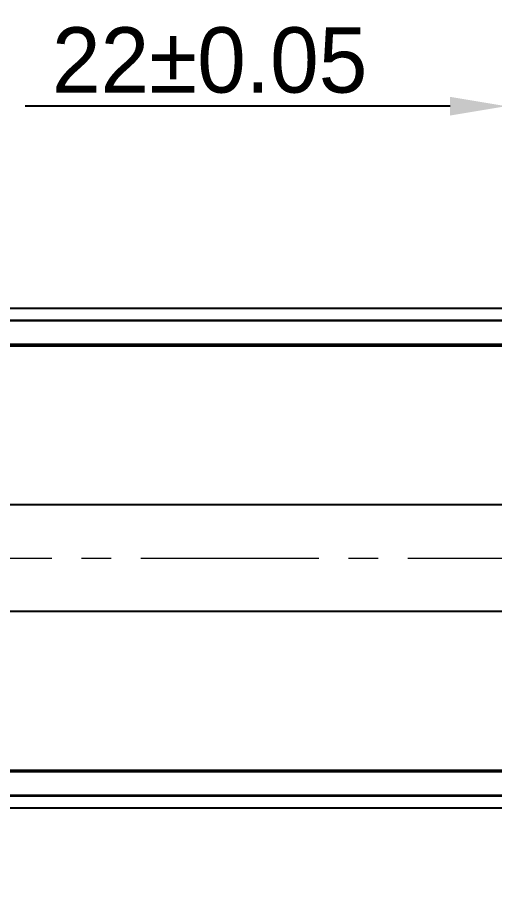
# Model space of a CAD drawing. Header units: millimetres. Extents: x 4061 to 8240, y 107 to 1541.
# Drawn here: x 6884 to 6935.1, y 633.8 to 727.8 of the extents above; entities that cross this region are included whole.
import ezdxf

# ---------------------------------------------------------------- set-up
doc = ezdxf.new("R2010")
doc.units = ezdxf.units.MM
doc.linetypes.add('CENTER2', pattern=[28.575, 19.05, -3.175, 3.175, -3.175])
doc.layers.add('中心线层', color=7, linetype='CENTER2', lineweight=0)
doc.layers.add('轮廓实线层', color=7, linetype='Continuous', lineweight=30)
doc.styles.add('思源黑', font='SourceHanSansCN-Normal.ttf')
doc.dimstyles.new('尺寸标注_3_10比例', dxfattribs={"dimtxt": 7, "dimasz": 6, "dimexe": 2, "dimexo": 1.5, "dimgap": 1, "dimtad": 1, "dimdec": 1, "dimlfac": 3.333333, "dimdsep": 46, "dimtxsty": '思源黑', "dimcen": 0.09, "dimadec": 0, "dimazin": 0, "dimtp": 0.01, "dimtm": 0.01, "dimtfac": 1, "dimtdec": 1, "dimtofl": 0, "dimtmove": 0, "dimatfit": 3, "dimfxl": 0, "dimtolj": 1, "dimarcsym": 0})

# ---------------------------------------------------------------- blocks, each defined once
blk = doc.blocks.new('*D1406')
at = {"layer": 'Defpoints', "color": 0}
for p in [(6808.255, 669.869), (6973.255, 669.869), (6973.255, 583.587)]:
    blk.add_point(p, dxfattribs=at)
at = {"layer": '轮廓实线层', "color": 0, "lineweight": -2}
for p, q in [((6808.255, 668.369), (6808.255, 581.587)), ((6973.255, 668.369), (6973.255, 581.587)), ((6814.255, 583.587), (6967.255, 583.587))]:
    blk.add_line(p, q, dxfattribs=at)
at = {"layer": '轮廓实线层', "color": 0}
for points in [[(6814.255, 584.587), (6814.255, 582.587), (6808.255, 583.587)], [(6967.255, 582.587), (6967.255, 584.587), (6973.255, 583.587)]]:
    blk.add_solid(points, dxfattribs=at)
at = {"layer": '轮廓实线层', "color": 0, "insert": (6890.755, 588.213), "char_height": 7, "attachment_point": 5, "style": '思源黑'}
blk.add_mtext('\\A1;\\A1;750', dxfattribs=at)
blk = doc.blocks.new('*D1428')
at = {"layer": 'Defpoints', "color": 0}
for p in [(6942.955, 718.295), (6942.955, 704.369), (6936.355, 696.609)]:
    blk.add_point(p, dxfattribs=at)
at = {"layer": '轮廓实线层', "color": 0, "lineweight": -2}
for p, q in [((6936.355, 698.109), (6936.355, 720.295)), ((6942.955, 705.869), (6942.955, 720.295)), ((6930.355, 718.295), (6884.862, 718.295)), ((6948.955, 718.295), (6954.955, 718.295))]:
    blk.add_line(p, q, dxfattribs=at)
at = {"layer": '轮廓实线层', "color": 0}
for points in [[(6930.355, 717.295), (6930.355, 719.295), (6936.355, 718.295)], [(6948.955, 719.295), (6948.955, 717.295), (6942.955, 718.295)]]:
    blk.add_solid(points, dxfattribs=at)
at = {"layer": '轮廓实线层', "color": 0, "insert": (6904.608, 723.198), "char_height": 7, "attachment_point": 5, "style": '思源黑'}
blk.add_mtext('\\A1;22±0.05', dxfattribs=at)

msp = doc.modelspace()

# ---------------------------------------------------------------- linework, layer by layer
for p, q in [((7000.405, 696.609), (6828.549, 696.609)), ((6830.128, 695.37), (7000.405, 695.37)), ((7000.405, 695.283), (6830.233, 695.283)), ((7000.405, 692.77), (6832.949, 692.77)), ((6833.054, 692.617), (7001.905, 692.617)), ((6983.755, 675.569), (6808.255, 675.569)), ((6983.755, 664.169), (6808.255, 664.169)), ((7000.405, 646.968), (6832.936, 646.968)), ((7001.905, 647.121), (6833.054, 647.121)), ((7000.405, 644.367), (6830.126, 644.367)), ((7000.405, 644.455), (6830.233, 644.455)), ((6828.543, 643.128), (7000.405, 643.128))]:
    msp.add_line(p, q)
at = {"layer": '中心线层'}
msp.add_line((6668.649, 669.869), (7047.166, 669.869), dxfattribs=at)

# ---------------------------------------------------------------- dimensions: what is measured, and where the dimension line sits
at = {"layer": '轮廓实线层'}
dim = msp.add_linear_dim(base=(6942.955, 718.295), p1=(6936.355, 696.609), p2=(6942.955, 704.369), text='<>±0.05', dimstyle='尺寸标注_3_10比例', dxfattribs=at)
dim.commit()
dim.dimension.update_dxf_attribs({"geometry": '*D1428', "text_midpoint": (6904.608, 718.295), "dimtype": 160})
dim = msp.add_linear_dim(base=(6973.255, 583.587), p1=(6808.255, 669.869), p2=(6973.255, 669.869), text='\\A1;750', dimstyle='尺寸标注_3_10比例', override={"dimtxsty": '思源黑'}, dxfattribs=at)
dim.commit()
dim.dimension.update_dxf_attribs({"geometry": '*D1406', "text_midpoint": (6890.755, 588.213)})

doc.saveas('drawing.dxf')
